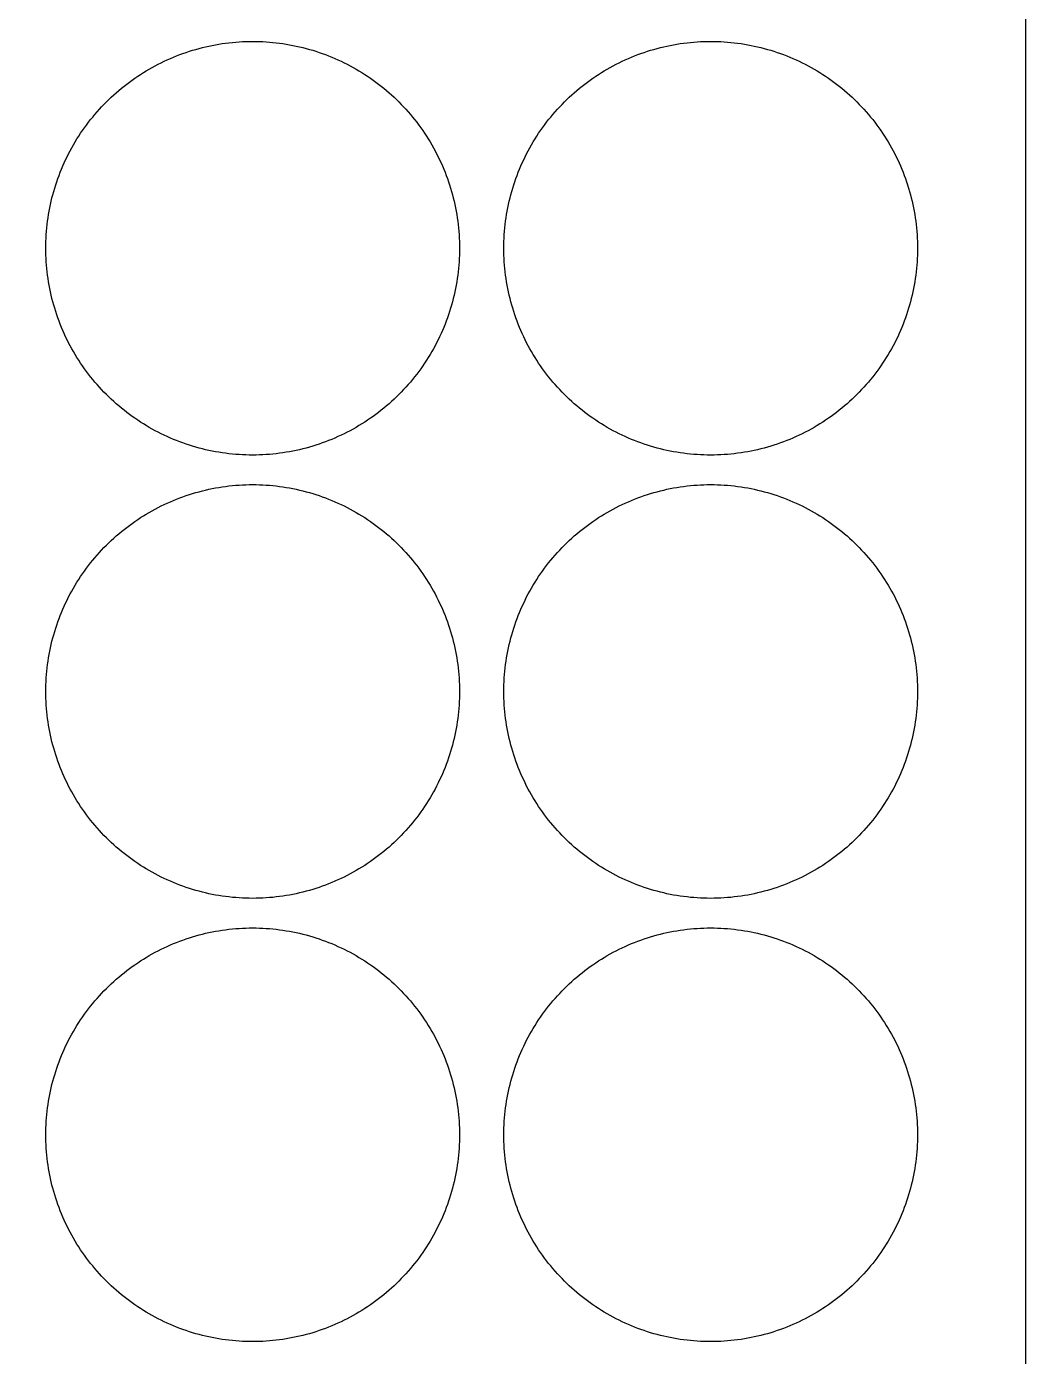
# Model space of a CAD drawing. Extents: x -114 to 114, y -152 to 152.
# Drawn here: x 46.7 to 114.3, y -90 to 0 of the extents above; entities that cross this region are included whole.
import ezdxf

# ---------------------------------------------------------------- set-up
doc = ezdxf.new("R2010")
doc.units = 0
doc.layers.get('0').update_dxf_attribs({"linetype": 'CONTINUOUS'})

msp = doc.modelspace()

# ---------------------------------------------------------------- linework, layer by layer
for points in [[(-114.3, -152.4), (-114.3, 152.4), (114.3, 152.4), (114.3, -152.4)], [(48, -15), (48.001, -14.771), (48.007, -14.542), (48.016, -14.313), (48.029, -14.084), (48.046, -13.856), (48.067, -13.628), (48.091, -13.4), (48.119, -13.172), (48.151, -12.946), (48.187, -12.719), (48.226, -12.494), (48.269, -12.269), (48.316, -12.044), (48.366, -11.821), (48.42, -11.598), (48.477, -11.377), (48.538, -11.156), (48.603, -10.936), (48.671, -10.717), (48.743, -10.5), (48.818, -10.284), (48.897, -10.068), (48.979, -9.855), (49.065, -9.642), (49.154, -9.431), (49.247, -9.222), (49.343, -9.014), (49.443, -8.808), (49.546, -8.603), (49.652, -8.4), (49.762, -8.199), (49.875, -8), (49.991, -7.802), (50.11, -7.607), (50.233, -7.413), (50.359, -7.222), (50.487, -7.032), (50.619, -6.845), (50.754, -6.66), (50.892, -6.477), (51.034, -6.297), (51.177, -6.119), (51.324, -5.943), (51.474, -5.77), (51.627, -5.599), (51.782, -5.43), (51.94, -5.264), (52.1, -5.101), (52.264, -4.94), (52.43, -4.782), (52.598, -4.627), (52.769, -4.475), (52.942, -4.325), (53.118, -4.178), (53.296, -4.034), (53.477, -3.893), (53.659, -3.755), (53.845, -3.62), (54.032, -3.488), (54.221, -3.359), (54.413, -3.234), (54.606, -3.111), (54.802, -2.992), (54.999, -2.876), (55.199, -2.763), (55.4, -2.653), (55.603, -2.547), (55.807, -2.444), (56.013, -2.344), (56.221, -2.248), (56.431, -2.155), (56.642, -2.066), (56.854, -1.98), (57.068, -1.898), (57.283, -1.819), (57.499, -1.744), (57.717, -1.672), (57.935, -1.604), (58.155, -1.539), (58.376, -1.478), (58.598, -1.42), (58.82, -1.366), (59.044, -1.316), (59.268, -1.27), (59.493, -1.227), (59.719, -1.187), (59.945, -1.152), (60.172, -1.12), (60.399, -1.092), (60.627, -1.067), (60.855, -1.047), (61.083, -1.03), (61.312, -1.017), (61.541, -1.007), (61.77, -1.002), (61.999, -1), (62.228, -1.002), (62.457, -1.007), (62.686, -1.017), (62.915, -1.03), (63.143, -1.047), (63.371, -1.067), (63.599, -1.092), (63.826, -1.12), (64.053, -1.152), (64.28, -1.187), (64.505, -1.227), (64.73, -1.27), (64.954, -1.316), (65.178, -1.366), (65.401, -1.42), (65.622, -1.478), (65.843, -1.539), (66.063, -1.604), (66.282, -1.672), (66.499, -1.744), (66.715, -1.819), (66.93, -1.898), (67.144, -1.98), (67.357, -2.066), (67.568, -2.155), (67.777, -2.248), (67.985, -2.344), (68.191, -2.444), (68.396, -2.547), (68.599, -2.653), (68.8, -2.763), (68.999, -2.876), (69.197, -2.992), (69.392, -3.111), (69.586, -3.234), (69.777, -3.359), (69.967, -3.488), (70.154, -3.62), (70.339, -3.755), (70.522, -3.893), (70.702, -4.034), (70.88, -4.178), (71.056, -4.325), (71.229, -4.475), (71.4, -4.627), (71.569, -4.782), (71.735, -4.94), (71.898, -5.101), (72.059, -5.264), (72.217, -5.43), (72.372, -5.599), (72.524, -5.77), (72.674, -5.943), (72.821, -6.119), (72.965, -6.297), (73.106, -6.477), (73.244, -6.66), (73.379, -6.845), (73.511, -7.032), (73.64, -7.222), (73.765, -7.413), (73.888, -7.607), (74.007, -7.802), (74.123, -8), (74.236, -8.199), (74.346, -8.4), (74.452, -8.603), (74.555, -8.808), (74.655, -9.014), (74.751, -9.222), (74.844, -9.431), (74.933, -9.642), (75.019, -9.855), (75.101, -10.068), (75.18, -10.284), (75.255, -10.5), (75.327, -10.717), (75.395, -10.936), (75.46, -11.156), (75.521, -11.377), (75.579, -11.598), (75.632, -11.821), (75.683, -12.044), (75.729, -12.269), (75.772, -12.494), (75.812, -12.719), (75.847, -12.946), (75.879, -13.172), (75.907, -13.4), (75.932, -13.628), (75.952, -13.856), (75.969, -14.084), (75.982, -14.313), (75.992, -14.542), (75.997, -14.771), (75.999, -15), (75.997, -15.229), (75.992, -15.458), (75.982, -15.687), (75.969, -15.915), (75.952, -16.144), (75.932, -16.372), (75.907, -16.6), (75.879, -16.827), (75.847, -17.054), (75.812, -17.28), (75.772, -17.506), (75.729, -17.731), (75.683, -17.955), (75.632, -18.179), (75.579, -18.401), (75.521, -18.623), (75.46, -18.844), (75.395, -19.063), (75.327, -19.282), (75.255, -19.5), (75.18, -19.716), (75.101, -19.931), (75.019, -20.145), (74.933, -20.357), (74.844, -20.568), (74.751, -20.778), (74.655, -20.985), (74.555, -21.192), (74.452, -21.396), (74.346, -21.599), (74.236, -21.8), (74.123, -22), (74.007, -22.197), (73.888, -22.393), (73.765, -22.586), (73.64, -22.778), (73.511, -22.967), (73.379, -23.154), (73.244, -23.339), (73.106, -23.522), (72.965, -23.703), (72.821, -23.881), (72.674, -24.057), (72.524, -24.23), (72.372, -24.401), (72.217, -24.569), (72.059, -24.735), (71.898, -24.899), (71.735, -25.059), (71.569, -25.217), (71.4, -25.372), (71.229, -25.525), (71.056, -25.675), (70.88, -25.821), (70.702, -25.965), (70.522, -26.106), (70.339, -26.244), (70.154, -26.379), (69.967, -26.511), (69.777, -26.64), (69.586, -26.766), (69.392, -26.889), (69.197, -27.008), (68.999, -27.124), (68.8, -27.237), (68.599, -27.347), (68.396, -27.453), (68.191, -27.556), (67.985, -27.656), (67.777, -27.752), (67.568, -27.844), (67.357, -27.934), (67.144, -28.02), (66.93, -28.102), (66.715, -28.181), (66.499, -28.256), (66.282, -28.328), (66.063, -28.396), (65.843, -28.461), (65.622, -28.522), (65.401, -28.579), (65.178, -28.633), (64.954, -28.683), (64.73, -28.73), (64.505, -28.773), (64.28, -28.812), (64.053, -28.848), (63.826, -28.88), (63.599, -28.908), (63.371, -28.932), (63.143, -28.953), (62.915, -28.97), (62.686, -28.983), (62.457, -28.992), (62.228, -28.998), (61.999, -28.999), (61.77, -28.998), (61.541, -28.992), (61.312, -28.983), (61.083, -28.97), (60.855, -28.953), (60.627, -28.932), (60.399, -28.908), (60.172, -28.88), (59.945, -28.848), (59.719, -28.812), (59.493, -28.773), (59.268, -28.73), (59.044, -28.683), (58.82, -28.633), (58.598, -28.579), (58.376, -28.522), (58.155, -28.461), (57.935, -28.396), (57.717, -28.328), (57.499, -28.256), (57.283, -28.181), (57.068, -28.102), (56.854, -28.02), (56.642, -27.934), (56.431, -27.844), (56.221, -27.752), (56.013, -27.656), (55.807, -27.556), (55.603, -27.453), (55.4, -27.347), (55.199, -27.237), (54.999, -27.124), (54.802, -27.008), (54.606, -26.889), (54.413, -26.766), (54.221, -26.64), (54.032, -26.511), (53.845, -26.379), (53.659, -26.244), (53.477, -26.106), (53.296, -25.965), (53.118, -25.821), (52.942, -25.675), (52.769, -25.525), (52.598, -25.372), (52.43, -25.217), (52.264, -25.059), (52.1, -24.899), (51.94, -24.735), (51.782, -24.569), (51.627, -24.401), (51.474, -24.23), (51.324, -24.057), (51.177, -23.881), (51.034, -23.703), (50.892, -23.522), (50.754, -23.339), (50.619, -23.154), (50.487, -22.967), (50.359, -22.778), (50.233, -22.586), (50.11, -22.393), (49.991, -22.197), (49.875, -22), (49.762, -21.8), (49.652, -21.599), (49.546, -21.396), (49.443, -21.192), (49.343, -20.985), (49.247, -20.778), (49.154, -20.568), (49.065, -20.357), (48.979, -20.145), (48.897, -19.931), (48.818, -19.716), (48.743, -19.5), (48.671, -19.282), (48.603, -19.063), (48.538, -18.844), (48.477, -18.623), (48.42, -18.401), (48.366, -18.179), (48.316, -17.955), (48.269, -17.731), (48.226, -17.506), (48.187, -17.28), (48.151, -17.054), (48.119, -16.827), (48.091, -16.6), (48.067, -16.372), (48.046, -16.144), (48.029, -15.915), (48.016, -15.687), (48.007, -15.458), (48.001, -15.229)], [(78.999, -15), (79.001, -14.771), (79.006, -14.542), (79.016, -14.313), (79.029, -14.084), (79.046, -13.856), (79.066, -13.628), (79.091, -13.4), (79.119, -13.172), (79.151, -12.946), (79.186, -12.719), (79.226, -12.494), (79.269, -12.269), (79.315, -12.044), (79.365, -11.821), (79.419, -11.598), (79.477, -11.377), (79.538, -11.156), (79.603, -10.936), (79.671, -10.717), (79.743, -10.5), (79.818, -10.284), (79.897, -10.068), (79.979, -9.855), (80.065, -9.642), (80.154, -9.431), (80.247, -9.222), (80.343, -9.014), (80.442, -8.808), (80.545, -8.603), (80.652, -8.4), (80.762, -8.199), (80.875, -8), (80.991, -7.802), (81.11, -7.607), (81.232, -7.413), (81.358, -7.222), (81.487, -7.032), (81.619, -6.845), (81.754, -6.66), (81.892, -6.477), (82.033, -6.297), (82.177, -6.119), (82.324, -5.943), (82.474, -5.77), (82.626, -5.599), (82.781, -5.43), (82.939, -5.264), (83.1, -5.101), (83.263, -4.94), (83.429, -4.782), (83.598, -4.627), (83.768, -4.475), (83.942, -4.325), (84.118, -4.178), (84.296, -4.034), (84.476, -3.893), (84.659, -3.755), (84.844, -3.62), (85.031, -3.488), (85.221, -3.359), (85.412, -3.234), (85.606, -3.111), (85.801, -2.992), (85.999, -2.876), (86.198, -2.763), (86.399, -2.653), (86.602, -2.547), (86.807, -2.444), (87.013, -2.344), (87.221, -2.248), (87.43, -2.155), (87.641, -2.066), (87.854, -1.98), (88.067, -1.898), (88.282, -1.819), (88.499, -1.744), (88.716, -1.672), (88.935, -1.604), (89.155, -1.539), (89.376, -1.478), (89.597, -1.42), (89.82, -1.366), (90.043, -1.316), (90.268, -1.27), (90.493, -1.227), (90.718, -1.187), (90.945, -1.152), (91.171, -1.12), (91.399, -1.092), (91.626, -1.067), (91.855, -1.047), (92.083, -1.03), (92.312, -1.017), (92.541, -1.007), (92.77, -1.002), (92.999, -1), (93.228, -1.002), (93.457, -1.007), (93.686, -1.017), (93.914, -1.03), (94.143, -1.047), (94.371, -1.067), (94.599, -1.092), (94.826, -1.12), (95.053, -1.152), (95.279, -1.187), (95.505, -1.227), (95.73, -1.27), (95.954, -1.316), (96.178, -1.366), (96.4, -1.42), (96.622, -1.478), (96.843, -1.539), (97.062, -1.604), (97.281, -1.672), (97.499, -1.744), (97.715, -1.819), (97.93, -1.898), (98.144, -1.98), (98.356, -2.066), (98.567, -2.155), (98.777, -2.248), (98.984, -2.344), (99.191, -2.444), (99.395, -2.547), (99.598, -2.653), (99.799, -2.763), (99.999, -2.876), (100.196, -2.992), (100.392, -3.111), (100.585, -3.234), (100.777, -3.359), (100.966, -3.488), (101.153, -3.62), (101.338, -3.755), (101.521, -3.893), (101.702, -4.034), (101.88, -4.178), (102.056, -4.325), (102.229, -4.475), (102.4, -4.627), (102.568, -4.782), (102.734, -4.94), (102.897, -5.101), (103.058, -5.264), (103.216, -5.43), (103.371, -5.599), (103.524, -5.77), (103.674, -5.943), (103.82, -6.119), (103.964, -6.297), (104.105, -6.477), (104.243, -6.66), (104.378, -6.845), (104.51, -7.032), (104.639, -7.222), (104.765, -7.413), (104.887, -7.607), (105.007, -7.802), (105.123, -8), (105.236, -8.199), (105.346, -8.4), (105.452, -8.603), (105.555, -8.808), (105.655, -9.014), (105.751, -9.222), (105.843, -9.431), (105.933, -9.642), (106.018, -9.855), (106.101, -10.068), (106.18, -10.284), (106.255, -10.5), (106.327, -10.717), (106.395, -10.936), (106.46, -11.156), (106.521, -11.377), (106.578, -11.598), (106.632, -11.821), (106.682, -12.044), (106.729, -12.269), (106.772, -12.494), (106.811, -12.719), (106.847, -12.946), (106.879, -13.172), (106.907, -13.4), (106.931, -13.628), (106.952, -13.856), (106.969, -14.084), (106.982, -14.313), (106.991, -14.542), (106.997, -14.771), (106.998, -15), (106.997, -15.229), (106.991, -15.458), (106.982, -15.687), (106.969, -15.915), (106.952, -16.144), (106.931, -16.372), (106.907, -16.6), (106.879, -16.827), (106.847, -17.054), (106.811, -17.28), (106.772, -17.506), (106.729, -17.731), (106.682, -17.955), (106.632, -18.179), (106.578, -18.401), (106.521, -18.623), (106.46, -18.844), (106.395, -19.063), (106.327, -19.282), (106.255, -19.5), (106.18, -19.716), (106.101, -19.931), (106.018, -20.145), (105.933, -20.357), (105.843, -20.568), (105.751, -20.778), (105.655, -20.985), (105.555, -21.192), (105.452, -21.396), (105.346, -21.599), (105.236, -21.8), (105.123, -22), (105.007, -22.197), (104.887, -22.393), (104.765, -22.586), (104.639, -22.778), (104.51, -22.967), (104.378, -23.154), (104.243, -23.339), (104.105, -23.522), (103.964, -23.703), (103.82, -23.881), (103.674, -24.057), (103.524, -24.23), (103.371, -24.401), (103.216, -24.569), (103.058, -24.735), (102.897, -24.899), (102.734, -25.059), (102.568, -25.217), (102.4, -25.372), (102.229, -25.525), (102.056, -25.675), (101.88, -25.821), (101.702, -25.965), (101.521, -26.106), (101.338, -26.244), (101.153, -26.379), (100.966, -26.511), (100.777, -26.64), (100.585, -26.766), (100.392, -26.889), (100.196, -27.008), (99.999, -27.124), (99.799, -27.237), (99.598, -27.347), (99.395, -27.453), (99.191, -27.556), (98.984, -27.656), (98.777, -27.752), (98.567, -27.844), (98.356, -27.934), (98.144, -28.02), (97.93, -28.102), (97.715, -28.181), (97.499, -28.256), (97.281, -28.328), (97.062, -28.396), (96.843, -28.461), (96.622, -28.522), (96.4, -28.579), (96.178, -28.633), (95.954, -28.683), (95.73, -28.73), (95.505, -28.773), (95.279, -28.812), (95.053, -28.848), (94.826, -28.88), (94.599, -28.908), (94.371, -28.932), (94.143, -28.953), (93.914, -28.97), (93.686, -28.983), (93.457, -28.992), (93.228, -28.998), (92.999, -28.999), (92.77, -28.998), (92.541, -28.992), (92.312, -28.983), (92.083, -28.97), (91.855, -28.953), (91.626, -28.932), (91.399, -28.908), (91.171, -28.88), (90.945, -28.848), (90.718, -28.812), (90.493, -28.773), (90.268, -28.73), (90.043, -28.683), (89.82, -28.633), (89.597, -28.579), (89.376, -28.522), (89.155, -28.461), (88.935, -28.396), (88.716, -28.328), (88.499, -28.256), (88.282, -28.181), (88.067, -28.102), (87.854, -28.02), (87.641, -27.934), (87.43, -27.844), (87.221, -27.752), (87.013, -27.656), (86.807, -27.556), (86.602, -27.453), (86.399, -27.347), (86.198, -27.237), (85.999, -27.124), (85.801, -27.008), (85.606, -26.889), (85.412, -26.766), (85.221, -26.64), (85.031, -26.511), (84.844, -26.379), (84.659, -26.244), (84.476, -26.106), (84.296, -25.965), (84.118, -25.821), (83.942, -25.675), (83.768, -25.525), (83.598, -25.372), (83.429, -25.217), (83.263, -25.059), (83.1, -24.899), (82.939, -24.735), (82.781, -24.569), (82.626, -24.401), (82.474, -24.23), (82.324, -24.057), (82.177, -23.881), (82.033, -23.703), (81.892, -23.522), (81.754, -23.339), (81.619, -23.154), (81.487, -22.967), (81.358, -22.778), (81.232, -22.586), (81.11, -22.393), (80.991, -22.197), (80.875, -22), (80.762, -21.8), (80.652, -21.599), (80.545, -21.396), (80.442, -21.192), (80.343, -20.985), (80.247, -20.778), (80.154, -20.568), (80.065, -20.357), (79.979, -20.145), (79.897, -19.931), (79.818, -19.716), (79.743, -19.5), (79.671, -19.282), (79.603, -19.063), (79.538, -18.844), (79.477, -18.623), (79.419, -18.401), (79.365, -18.179), (79.315, -17.955), (79.269, -17.731), (79.226, -17.506), (79.186, -17.28), (79.151, -17.054), (79.119, -16.827), (79.091, -16.6), (79.066, -16.372), (79.046, -16.144), (79.029, -15.915), (79.016, -15.687), (79.006, -15.458), (79.001, -15.229)], [(48, -44.999), (48.001, -44.77), (48.007, -44.541), (48.016, -44.312), (48.029, -44.084), (48.046, -43.855), (48.067, -43.627), (48.091, -43.399), (48.119, -43.172), (48.151, -42.945), (48.187, -42.719), (48.226, -42.493), (48.269, -42.268), (48.316, -42.044), (48.366, -41.821), (48.42, -41.598), (48.477, -41.376), (48.538, -41.155), (48.603, -40.936), (48.671, -40.717), (48.743, -40.499), (48.818, -40.283), (48.897, -40.068), (48.979, -39.854), (49.065, -39.642), (49.154, -39.431), (49.247, -39.222), (49.343, -39.014), (49.443, -38.807), (49.546, -38.603), (49.652, -38.4), (49.762, -38.199), (49.875, -38), (49.991, -37.802), (50.11, -37.606), (50.233, -37.413), (50.359, -37.221), (50.487, -37.032), (50.619, -36.845), (50.754, -36.66), (50.892, -36.477), (51.034, -36.296), (51.177, -36.118), (51.324, -35.942), (51.474, -35.769), (51.627, -35.598), (51.782, -35.43), (51.94, -35.264), (52.1, -35.101), (52.264, -34.94), (52.43, -34.782), (52.598, -34.627), (52.769, -34.474), (52.942, -34.325), (53.118, -34.178), (53.296, -34.034), (53.477, -33.893), (53.659, -33.755), (53.845, -33.62), (54.032, -33.488), (54.221, -33.359), (54.413, -33.233), (54.606, -33.111), (54.802, -32.991), (54.999, -32.875), (55.199, -32.762), (55.4, -32.652), (55.603, -32.546), (55.807, -32.443), (56.013, -32.344), (56.221, -32.247), (56.431, -32.155), (56.642, -32.065), (56.854, -31.98), (57.068, -31.897), (57.283, -31.818), (57.499, -31.743), (57.717, -31.671), (57.935, -31.603), (58.155, -31.539), (58.376, -31.477), (58.598, -31.42), (58.82, -31.366), (59.044, -31.316), (59.268, -31.269), (59.493, -31.226), (59.719, -31.187), (59.945, -31.151), (60.172, -31.12), (60.399, -31.091), (60.627, -31.067), (60.855, -31.046), (61.083, -31.029), (61.312, -31.016), (61.541, -31.007), (61.77, -31.001), (61.999, -31), (62.228, -31.001), (62.457, -31.007), (62.686, -31.016), (62.915, -31.029), (63.143, -31.046), (63.371, -31.067), (63.599, -31.091), (63.826, -31.12), (64.053, -31.151), (64.28, -31.187), (64.505, -31.226), (64.73, -31.269), (64.954, -31.316), (65.178, -31.366), (65.401, -31.42), (65.622, -31.477), (65.843, -31.539), (66.063, -31.603), (66.282, -31.671), (66.499, -31.743), (66.715, -31.818), (66.93, -31.897), (67.144, -31.98), (67.357, -32.065), (67.568, -32.155), (67.777, -32.247), (67.985, -32.344), (68.191, -32.443), (68.396, -32.546), (68.599, -32.652), (68.8, -32.762), (68.999, -32.875), (69.197, -32.991), (69.392, -33.111), (69.586, -33.233), (69.777, -33.359), (69.967, -33.488), (70.154, -33.62), (70.339, -33.755), (70.522, -33.893), (70.702, -34.034), (70.88, -34.178), (71.056, -34.325), (71.229, -34.474), (71.4, -34.627), (71.569, -34.782), (71.735, -34.94), (71.898, -35.101), (72.059, -35.264), (72.217, -35.43), (72.372, -35.598), (72.524, -35.769), (72.674, -35.942), (72.821, -36.118), (72.965, -36.296), (73.106, -36.477), (73.244, -36.66), (73.379, -36.845), (73.511, -37.032), (73.64, -37.221), (73.765, -37.413), (73.888, -37.606), (74.007, -37.802), (74.123, -38), (74.236, -38.199), (74.346, -38.4), (74.452, -38.603), (74.555, -38.807), (74.655, -39.014), (74.751, -39.222), (74.844, -39.431), (74.933, -39.642), (75.019, -39.854), (75.101, -40.068), (75.18, -40.283), (75.255, -40.499), (75.327, -40.717), (75.395, -40.936), (75.46, -41.155), (75.521, -41.376), (75.579, -41.598), (75.632, -41.821), (75.683, -42.044), (75.729, -42.268), (75.772, -42.493), (75.812, -42.719), (75.847, -42.945), (75.879, -43.172), (75.907, -43.399), (75.932, -43.627), (75.952, -43.855), (75.969, -44.084), (75.982, -44.312), (75.992, -44.541), (75.997, -44.77), (75.999, -44.999), (75.997, -45.228), (75.992, -45.457), (75.982, -45.686), (75.969, -45.915), (75.952, -46.143), (75.932, -46.372), (75.907, -46.599), (75.879, -46.827), (75.847, -47.053), (75.812, -47.28), (75.772, -47.505), (75.729, -47.73), (75.683, -47.955), (75.632, -48.178), (75.579, -48.401), (75.521, -48.623), (75.46, -48.843), (75.395, -49.063), (75.327, -49.282), (75.255, -49.499), (75.18, -49.716), (75.101, -49.931), (75.019, -50.144), (74.933, -50.357), (74.844, -50.568), (74.751, -50.777), (74.655, -50.985), (74.555, -51.191), (74.452, -51.396), (74.346, -51.599), (74.236, -51.8), (74.123, -51.999), (74.007, -52.197), (73.888, -52.392), (73.765, -52.586), (73.64, -52.777), (73.511, -52.967), (73.379, -53.154), (73.244, -53.339), (73.106, -53.522), (72.965, -53.702), (72.821, -53.88), (72.674, -54.056), (72.524, -54.23), (72.372, -54.401), (72.217, -54.569), (72.059, -54.735), (71.898, -54.898), (71.735, -55.059), (71.569, -55.217), (71.4, -55.372), (71.229, -55.524), (71.056, -55.674), (70.88, -55.821), (70.702, -55.965), (70.522, -56.106), (70.339, -56.244), (70.154, -56.379), (69.967, -56.511), (69.777, -56.64), (69.586, -56.766), (69.392, -56.888), (69.197, -57.007), (68.999, -57.123), (68.8, -57.236), (68.599, -57.346), (68.396, -57.453), (68.191, -57.556), (67.985, -57.655), (67.777, -57.751), (67.568, -57.844), (67.357, -57.933), (67.144, -58.019), (66.93, -58.101), (66.715, -58.18), (66.499, -58.256), (66.282, -58.327), (66.063, -58.396), (65.843, -58.46), (65.622, -58.521), (65.401, -58.579), (65.178, -58.633), (64.954, -58.683), (64.73, -58.73), (64.505, -58.772), (64.28, -58.812), (64.053, -58.847), (63.826, -58.879), (63.599, -58.907), (63.371, -58.932), (63.143, -58.952), (62.915, -58.969), (62.686, -58.982), (62.457, -58.992), (62.228, -58.997), (61.999, -58.999), (61.77, -58.997), (61.541, -58.992), (61.312, -58.982), (61.083, -58.969), (60.855, -58.952), (60.627, -58.932), (60.399, -58.907), (60.172, -58.879), (59.945, -58.847), (59.719, -58.812), (59.493, -58.772), (59.268, -58.73), (59.044, -58.683), (58.82, -58.633), (58.598, -58.579), (58.376, -58.521), (58.155, -58.46), (57.935, -58.396), (57.717, -58.327), (57.499, -58.256), (57.283, -58.18), (57.068, -58.101), (56.854, -58.019), (56.642, -57.933), (56.431, -57.844), (56.221, -57.751), (56.013, -57.655), (55.807, -57.556), (55.603, -57.453), (55.4, -57.346), (55.199, -57.236), (54.999, -57.123), (54.802, -57.007), (54.606, -56.888), (54.413, -56.766), (54.221, -56.64), (54.032, -56.511), (53.845, -56.379), (53.659, -56.244), (53.477, -56.106), (53.296, -55.965), (53.118, -55.821), (52.942, -55.674), (52.769, -55.524), (52.598, -55.372), (52.43, -55.217), (52.264, -55.059), (52.1, -54.898), (51.94, -54.735), (51.782, -54.569), (51.627, -54.401), (51.474, -54.23), (51.324, -54.056), (51.177, -53.88), (51.034, -53.702), (50.892, -53.522), (50.754, -53.339), (50.619, -53.154), (50.487, -52.967), (50.359, -52.777), (50.233, -52.586), (50.11, -52.392), (49.991, -52.197), (49.875, -51.999), (49.762, -51.8), (49.652, -51.599), (49.546, -51.396), (49.443, -51.191), (49.343, -50.985), (49.247, -50.777), (49.154, -50.568), (49.065, -50.357), (48.979, -50.144), (48.897, -49.931), (48.818, -49.716), (48.743, -49.499), (48.671, -49.282), (48.603, -49.063), (48.538, -48.843), (48.477, -48.623), (48.42, -48.401), (48.366, -48.178), (48.316, -47.955), (48.269, -47.73), (48.226, -47.505), (48.187, -47.28), (48.151, -47.053), (48.119, -46.827), (48.091, -46.599), (48.067, -46.372), (48.046, -46.143), (48.029, -45.915), (48.016, -45.686), (48.007, -45.457), (48.001, -45.228)], [(78.999, -44.999), (79.001, -44.77), (79.006, -44.541), (79.016, -44.312), (79.029, -44.084), (79.046, -43.855), (79.066, -43.627), (79.091, -43.399), (79.119, -43.172), (79.151, -42.945), (79.186, -42.719), (79.226, -42.493), (79.269, -42.268), (79.315, -42.044), (79.365, -41.821), (79.419, -41.598), (79.477, -41.376), (79.538, -41.155), (79.603, -40.936), (79.671, -40.717), (79.743, -40.499), (79.818, -40.283), (79.897, -40.068), (79.979, -39.854), (80.065, -39.642), (80.154, -39.431), (80.247, -39.222), (80.343, -39.014), (80.442, -38.807), (80.545, -38.603), (80.652, -38.4), (80.762, -38.199), (80.875, -38), (80.991, -37.802), (81.11, -37.606), (81.232, -37.413), (81.358, -37.221), (81.487, -37.032), (81.619, -36.845), (81.754, -36.66), (81.892, -36.477), (82.033, -36.296), (82.177, -36.118), (82.324, -35.942), (82.474, -35.769), (82.626, -35.598), (82.781, -35.43), (82.939, -35.264), (83.1, -35.101), (83.263, -34.94), (83.429, -34.782), (83.598, -34.627), (83.768, -34.474), (83.942, -34.325), (84.118, -34.178), (84.296, -34.034), (84.476, -33.893), (84.659, -33.755), (84.844, -33.62), (85.031, -33.488), (85.221, -33.359), (85.412, -33.233), (85.606, -33.111), (85.801, -32.991), (85.999, -32.875), (86.198, -32.762), (86.399, -32.652), (86.602, -32.546), (86.807, -32.443), (87.013, -32.344), (87.221, -32.247), (87.43, -32.155), (87.641, -32.065), (87.854, -31.98), (88.067, -31.897), (88.282, -31.818), (88.499, -31.743), (88.716, -31.671), (88.935, -31.603), (89.155, -31.539), (89.376, -31.477), (89.597, -31.42), (89.82, -31.366), (90.043, -31.316), (90.268, -31.269), (90.493, -31.226), (90.718, -31.187), (90.945, -31.151), (91.171, -31.12), (91.399, -31.091), (91.626, -31.067), (91.855, -31.046), (92.083, -31.029), (92.312, -31.016), (92.541, -31.007), (92.77, -31.001), (92.999, -31), (93.228, -31.001), (93.457, -31.007), (93.686, -31.016), (93.914, -31.029), (94.143, -31.046), (94.371, -31.067), (94.599, -31.091), (94.826, -31.12), (95.053, -31.151), (95.279, -31.187), (95.505, -31.226), (95.73, -31.269), (95.954, -31.316), (96.178, -31.366), (96.4, -31.42), (96.622, -31.477), (96.843, -31.539), (97.062, -31.603), (97.281, -31.671), (97.499, -31.743), (97.715, -31.818), (97.93, -31.897), (98.144, -31.98), (98.356, -32.065), (98.567, -32.155), (98.777, -32.247), (98.984, -32.344), (99.191, -32.443), (99.395, -32.546), (99.598, -32.652), (99.799, -32.762), (99.999, -32.875), (100.196, -32.991), (100.392, -33.111), (100.585, -33.233), (100.777, -33.359), (100.966, -33.488), (101.153, -33.62), (101.338, -33.755), (101.521, -33.893), (101.702, -34.034), (101.88, -34.178), (102.056, -34.325), (102.229, -34.474), (102.4, -34.627), (102.568, -34.782), (102.734, -34.94), (102.897, -35.101), (103.058, -35.264), (103.216, -35.43), (103.371, -35.598), (103.524, -35.769), (103.674, -35.942), (103.82, -36.118), (103.964, -36.296), (104.105, -36.477), (104.243, -36.66), (104.378, -36.845), (104.51, -37.032), (104.639, -37.221), (104.765, -37.413), (104.887, -37.606), (105.007, -37.802), (105.123, -38), (105.236, -38.199), (105.346, -38.4), (105.452, -38.603), (105.555, -38.807), (105.655, -39.014), (105.751, -39.222), (105.843, -39.431), (105.933, -39.642), (106.018, -39.854), (106.101, -40.068), (106.18, -40.283), (106.255, -40.499), (106.327, -40.717), (106.395, -40.936), (106.46, -41.155), (106.521, -41.376), (106.578, -41.598), (106.632, -41.821), (106.682, -42.044), (106.729, -42.268), (106.772, -42.493), (106.811, -42.719), (106.847, -42.945), (106.879, -43.172), (106.907, -43.399), (106.931, -43.627), (106.952, -43.855), (106.969, -44.084), (106.982, -44.312), (106.991, -44.541), (106.997, -44.77), (106.998, -44.999), (106.997, -45.228), (106.991, -45.457), (106.982, -45.686), (106.969, -45.915), (106.952, -46.143), (106.931, -46.372), (106.907, -46.599), (106.879, -46.827), (106.847, -47.053), (106.811, -47.28), (106.772, -47.505), (106.729, -47.73), (106.682, -47.955), (106.632, -48.178), (106.578, -48.401), (106.521, -48.623), (106.46, -48.843), (106.395, -49.063), (106.327, -49.282), (106.255, -49.499), (106.18, -49.716), (106.101, -49.931), (106.018, -50.144), (105.933, -50.357), (105.843, -50.568), (105.751, -50.777), (105.655, -50.985), (105.555, -51.191), (105.452, -51.396), (105.346, -51.599), (105.236, -51.8), (105.123, -51.999), (105.007, -52.197), (104.887, -52.392), (104.765, -52.586), (104.639, -52.777), (104.51, -52.967), (104.378, -53.154), (104.243, -53.339), (104.105, -53.522), (103.964, -53.702), (103.82, -53.88), (103.674, -54.056), (103.524, -54.23), (103.371, -54.401), (103.216, -54.569), (103.058, -54.735), (102.897, -54.898), (102.734, -55.059), (102.568, -55.217), (102.4, -55.372), (102.229, -55.524), (102.056, -55.674), (101.88, -55.821), (101.702, -55.965), (101.521, -56.106), (101.338, -56.244), (101.153, -56.379), (100.966, -56.511), (100.777, -56.64), (100.585, -56.766), (100.392, -56.888), (100.196, -57.007), (99.999, -57.123), (99.799, -57.236), (99.598, -57.346), (99.395, -57.453), (99.191, -57.556), (98.984, -57.655), (98.777, -57.751), (98.567, -57.844), (98.356, -57.933), (98.144, -58.019), (97.93, -58.101), (97.715, -58.18), (97.499, -58.256), (97.281, -58.327), (97.062, -58.396), (96.843, -58.46), (96.622, -58.521), (96.4, -58.579), (96.178, -58.633), (95.954, -58.683), (95.73, -58.73), (95.505, -58.772), (95.279, -58.812), (95.053, -58.847), (94.826, -58.879), (94.599, -58.907), (94.371, -58.932), (94.143, -58.952), (93.914, -58.969), (93.686, -58.982), (93.457, -58.992), (93.228, -58.997), (92.999, -58.999), (92.77, -58.997), (92.541, -58.992), (92.312, -58.982), (92.083, -58.969), (91.855, -58.952), (91.626, -58.932), (91.399, -58.907), (91.171, -58.879), (90.945, -58.847), (90.718, -58.812), (90.493, -58.772), (90.268, -58.73), (90.043, -58.683), (89.82, -58.633), (89.597, -58.579), (89.376, -58.521), (89.155, -58.46), (88.935, -58.396), (88.716, -58.327), (88.499, -58.256), (88.282, -58.18), (88.067, -58.101), (87.854, -58.019), (87.641, -57.933), (87.43, -57.844), (87.221, -57.751), (87.013, -57.655), (86.807, -57.556), (86.602, -57.453), (86.399, -57.346), (86.198, -57.236), (85.999, -57.123), (85.801, -57.007), (85.606, -56.888), (85.412, -56.766), (85.221, -56.64), (85.031, -56.511), (84.844, -56.379), (84.659, -56.244), (84.476, -56.106), (84.296, -55.965), (84.118, -55.821), (83.942, -55.674), (83.768, -55.524), (83.598, -55.372), (83.429, -55.217), (83.263, -55.059), (83.1, -54.898), (82.939, -54.735), (82.781, -54.569), (82.626, -54.401), (82.474, -54.23), (82.324, -54.056), (82.177, -53.88), (82.033, -53.702), (81.892, -53.522), (81.754, -53.339), (81.619, -53.154), (81.487, -52.967), (81.358, -52.777), (81.232, -52.586), (81.11, -52.392), (80.991, -52.197), (80.875, -51.999), (80.762, -51.8), (80.652, -51.599), (80.545, -51.396), (80.442, -51.191), (80.343, -50.985), (80.247, -50.777), (80.154, -50.568), (80.065, -50.357), (79.979, -50.144), (79.897, -49.931), (79.818, -49.716), (79.743, -49.499), (79.671, -49.282), (79.603, -49.063), (79.538, -48.843), (79.477, -48.623), (79.419, -48.401), (79.365, -48.178), (79.315, -47.955), (79.269, -47.73), (79.226, -47.505), (79.186, -47.28), (79.151, -47.053), (79.119, -46.827), (79.091, -46.599), (79.066, -46.372), (79.046, -46.143), (79.029, -45.915), (79.016, -45.686), (79.006, -45.457), (79.001, -45.228)], [(48, -74.999), (48.001, -74.77), (48.007, -74.541), (48.016, -74.312), (48.029, -74.083), (48.046, -73.855), (48.067, -73.627), (48.091, -73.399), (48.119, -73.172), (48.151, -72.945), (48.187, -72.719), (48.226, -72.493), (48.269, -72.268), (48.316, -72.044), (48.366, -71.82), (48.42, -71.597), (48.477, -71.376), (48.538, -71.155), (48.603, -70.935), (48.671, -70.717), (48.743, -70.499), (48.818, -70.283), (48.897, -70.068), (48.979, -69.854), (49.065, -69.642), (49.154, -69.431), (49.247, -69.221), (49.343, -69.013), (49.443, -68.807), (49.546, -68.602), (49.652, -68.399), (49.762, -68.198), (49.875, -67.999), (49.991, -67.802), (50.11, -67.606), (50.233, -67.412), (50.359, -67.221), (50.487, -67.032), (50.619, -66.844), (50.754, -66.659), (50.892, -66.476), (51.034, -66.296), (51.177, -66.118), (51.324, -65.942), (51.474, -65.769), (51.627, -65.598), (51.782, -65.429), (51.94, -65.263), (52.1, -65.1), (52.264, -64.94), (52.43, -64.782), (52.598, -64.626), (52.769, -64.474), (52.942, -64.324), (53.118, -64.177), (53.296, -64.033), (53.477, -63.892), (53.659, -63.754), (53.845, -63.619), (54.032, -63.487), (54.221, -63.358), (54.413, -63.233), (54.606, -63.11), (54.802, -62.991), (54.999, -62.875), (55.199, -62.762), (55.4, -62.652), (55.603, -62.546), (55.807, -62.443), (56.013, -62.343), (56.221, -62.247), (56.431, -62.154), (56.642, -62.065), (56.854, -61.979), (57.068, -61.897), (57.283, -61.818), (57.499, -61.743), (57.717, -61.671), (57.935, -61.603), (58.155, -61.538), (58.376, -61.477), (58.598, -61.42), (58.82, -61.366), (59.044, -61.315), (59.268, -61.269), (59.493, -61.226), (59.719, -61.187), (59.945, -61.151), (60.172, -61.119), (60.399, -61.091), (60.627, -61.066), (60.855, -61.046), (61.083, -61.029), (61.312, -61.016), (61.541, -61.006), (61.77, -61.001), (61.999, -60.999), (62.228, -61.001), (62.457, -61.006), (62.686, -61.016), (62.915, -61.029), (63.143, -61.046), (63.371, -61.066), (63.599, -61.091), (63.826, -61.119), (64.053, -61.151), (64.28, -61.187), (64.505, -61.226), (64.73, -61.269), (64.954, -61.315), (65.178, -61.366), (65.401, -61.42), (65.622, -61.477), (65.843, -61.538), (66.063, -61.603), (66.282, -61.671), (66.499, -61.743), (66.715, -61.818), (66.93, -61.897), (67.144, -61.979), (67.357, -62.065), (67.568, -62.154), (67.777, -62.247), (67.985, -62.343), (68.191, -62.443), (68.396, -62.546), (68.599, -62.652), (68.8, -62.762), (68.999, -62.875), (69.197, -62.991), (69.392, -63.11), (69.586, -63.233), (69.777, -63.358), (69.967, -63.487), (70.154, -63.619), (70.339, -63.754), (70.522, -63.892), (70.702, -64.033), (70.88, -64.177), (71.056, -64.324), (71.229, -64.474), (71.4, -64.626), (71.569, -64.782), (71.735, -64.94), (71.898, -65.1), (72.059, -65.263), (72.217, -65.429), (72.372, -65.598), (72.524, -65.769), (72.674, -65.942), (72.821, -66.118), (72.965, -66.296), (73.106, -66.476), (73.244, -66.659), (73.379, -66.844), (73.511, -67.032), (73.64, -67.221), (73.765, -67.412), (73.888, -67.606), (74.007, -67.802), (74.123, -67.999), (74.236, -68.198), (74.346, -68.399), (74.452, -68.602), (74.555, -68.807), (74.655, -69.013), (74.751, -69.221), (74.844, -69.431), (74.933, -69.642), (75.019, -69.854), (75.101, -70.068), (75.18, -70.283), (75.255, -70.499), (75.327, -70.717), (75.395, -70.935), (75.46, -71.155), (75.521, -71.376), (75.579, -71.597), (75.632, -71.82), (75.683, -72.044), (75.729, -72.268), (75.772, -72.493), (75.812, -72.719), (75.847, -72.945), (75.879, -73.172), (75.907, -73.399), (75.932, -73.627), (75.952, -73.855), (75.969, -74.083), (75.982, -74.312), (75.992, -74.541), (75.997, -74.77), (75.999, -74.999), (75.997, -75.228), (75.992, -75.457), (75.982, -75.686), (75.969, -75.915), (75.952, -76.143), (75.932, -76.371), (75.907, -76.599), (75.879, -76.826), (75.847, -77.053), (75.812, -77.279), (75.772, -77.505), (75.729, -77.73), (75.683, -77.954), (75.632, -78.178), (75.579, -78.4), (75.521, -78.622), (75.46, -78.843), (75.395, -79.063), (75.327, -79.281), (75.255, -79.499), (75.18, -79.715), (75.101, -79.93), (75.019, -80.144), (74.933, -80.356), (74.844, -80.567), (74.751, -80.777), (74.655, -80.985), (74.555, -81.191), (74.452, -81.396), (74.346, -81.598), (74.236, -81.799), (74.123, -81.999), (74.007, -82.196), (73.888, -82.392), (73.765, -82.585), (73.64, -82.777), (73.511, -82.966), (73.379, -83.154), (73.244, -83.339), (73.106, -83.521), (72.965, -83.702), (72.821, -83.88), (72.674, -84.056), (72.524, -84.229), (72.372, -84.4), (72.217, -84.569), (72.059, -84.734), (71.898, -84.898), (71.735, -85.058), (71.569, -85.216), (71.4, -85.372), (71.229, -85.524), (71.056, -85.674), (70.88, -85.821), (70.702, -85.965), (70.522, -86.106), (70.339, -86.244), (70.154, -86.379), (69.967, -86.511), (69.777, -86.639), (69.586, -86.765), (69.392, -86.888), (69.197, -87.007), (68.999, -87.123), (68.8, -87.236), (68.599, -87.346), (68.396, -87.452), (68.191, -87.555), (67.985, -87.655), (67.777, -87.751), (67.568, -87.844), (67.357, -87.933), (67.144, -88.019), (66.93, -88.101), (66.715, -88.18), (66.499, -88.255), (66.282, -88.327), (66.063, -88.395), (65.843, -88.46), (65.622, -88.521), (65.401, -88.578), (65.178, -88.632), (64.954, -88.682), (64.73, -88.729), (64.505, -88.772), (64.28, -88.811), (64.053, -88.847), (63.826, -88.879), (63.599, -88.907), (63.371, -88.931), (63.143, -88.952), (62.915, -88.969), (62.686, -88.982), (62.457, -88.991), (62.228, -88.997), (61.999, -88.999), (61.77, -88.997), (61.541, -88.991), (61.312, -88.982), (61.083, -88.969), (60.855, -88.952), (60.627, -88.931), (60.399, -88.907), (60.172, -88.879), (59.945, -88.847), (59.719, -88.811), (59.493, -88.772), (59.268, -88.729), (59.044, -88.682), (58.82, -88.632), (58.598, -88.578), (58.376, -88.521), (58.155, -88.46), (57.935, -88.395), (57.717, -88.327), (57.499, -88.255), (57.283, -88.18), (57.068, -88.101), (56.854, -88.019), (56.642, -87.933), (56.431, -87.844), (56.221, -87.751), (56.013, -87.655), (55.807, -87.555), (55.603, -87.452), (55.4, -87.346), (55.199, -87.236), (54.999, -87.123), (54.802, -87.007), (54.606, -86.888), (54.413, -86.765), (54.221, -86.639), (54.032, -86.511), (53.845, -86.379), (53.659, -86.244), (53.477, -86.106), (53.296, -85.965), (53.118, -85.821), (52.942, -85.674), (52.769, -85.524), (52.598, -85.372), (52.43, -85.216), (52.264, -85.058), (52.1, -84.898), (51.94, -84.734), (51.782, -84.569), (51.627, -84.4), (51.474, -84.229), (51.324, -84.056), (51.177, -83.88), (51.034, -83.702), (50.892, -83.521), (50.754, -83.339), (50.619, -83.154), (50.487, -82.966), (50.359, -82.777), (50.233, -82.585), (50.11, -82.392), (49.991, -82.196), (49.875, -81.999), (49.762, -81.799), (49.652, -81.598), (49.546, -81.396), (49.443, -81.191), (49.343, -80.985), (49.247, -80.777), (49.154, -80.567), (49.065, -80.356), (48.979, -80.144), (48.897, -79.93), (48.818, -79.715), (48.743, -79.499), (48.671, -79.281), (48.603, -79.063), (48.538, -78.843), (48.477, -78.622), (48.42, -78.4), (48.366, -78.178), (48.316, -77.954), (48.269, -77.73), (48.226, -77.505), (48.187, -77.279), (48.151, -77.053), (48.119, -76.826), (48.091, -76.599), (48.067, -76.371), (48.046, -76.143), (48.029, -75.915), (48.016, -75.686), (48.007, -75.457), (48.001, -75.228)], [(78.999, -74.999), (79.001, -74.77), (79.006, -74.541), (79.016, -74.312), (79.029, -74.083), (79.046, -73.855), (79.066, -73.627), (79.091, -73.399), (79.119, -73.172), (79.151, -72.945), (79.186, -72.719), (79.226, -72.493), (79.269, -72.268), (79.315, -72.044), (79.365, -71.82), (79.419, -71.597), (79.477, -71.376), (79.538, -71.155), (79.603, -70.935), (79.671, -70.717), (79.743, -70.499), (79.818, -70.283), (79.897, -70.068), (79.979, -69.854), (80.065, -69.642), (80.154, -69.431), (80.247, -69.221), (80.343, -69.013), (80.442, -68.807), (80.545, -68.602), (80.652, -68.399), (80.762, -68.198), (80.875, -67.999), (80.991, -67.802), (81.11, -67.606), (81.232, -67.412), (81.358, -67.221), (81.487, -67.032), (81.619, -66.844), (81.754, -66.659), (81.892, -66.476), (82.033, -66.296), (82.177, -66.118), (82.324, -65.942), (82.474, -65.769), (82.626, -65.598), (82.781, -65.429), (82.939, -65.263), (83.1, -65.1), (83.263, -64.94), (83.429, -64.782), (83.598, -64.626), (83.768, -64.474), (83.942, -64.324), (84.118, -64.177), (84.296, -64.033), (84.476, -63.892), (84.659, -63.754), (84.844, -63.619), (85.031, -63.487), (85.221, -63.358), (85.412, -63.233), (85.606, -63.11), (85.801, -62.991), (85.999, -62.875), (86.198, -62.762), (86.399, -62.652), (86.602, -62.546), (86.807, -62.443), (87.013, -62.343), (87.221, -62.247), (87.43, -62.154), (87.641, -62.065), (87.854, -61.979), (88.067, -61.897), (88.282, -61.818), (88.499, -61.743), (88.716, -61.671), (88.935, -61.603), (89.155, -61.538), (89.376, -61.477), (89.597, -61.42), (89.82, -61.366), (90.043, -61.315), (90.268, -61.269), (90.493, -61.226), (90.718, -61.187), (90.945, -61.151), (91.171, -61.119), (91.399, -61.091), (91.626, -61.066), (91.855, -61.046), (92.083, -61.029), (92.312, -61.016), (92.541, -61.006), (92.77, -61.001), (92.999, -60.999), (93.228, -61.001), (93.457, -61.006), (93.686, -61.016), (93.914, -61.029), (94.143, -61.046), (94.371, -61.066), (94.599, -61.091), (94.826, -61.119), (95.053, -61.151), (95.279, -61.187), (95.505, -61.226), (95.73, -61.269), (95.954, -61.315), (96.178, -61.366), (96.4, -61.42), (96.622, -61.477), (96.843, -61.538), (97.062, -61.603), (97.281, -61.671), (97.499, -61.743), (97.715, -61.818), (97.93, -61.897), (98.144, -61.979), (98.356, -62.065), (98.567, -62.154), (98.777, -62.247), (98.984, -62.343), (99.191, -62.443), (99.395, -62.546), (99.598, -62.652), (99.799, -62.762), (99.999, -62.875), (100.196, -62.991), (100.392, -63.11), (100.585, -63.233), (100.777, -63.358), (100.966, -63.487), (101.153, -63.619), (101.338, -63.754), (101.521, -63.892), (101.702, -64.033), (101.88, -64.177), (102.056, -64.324), (102.229, -64.474), (102.4, -64.626), (102.568, -64.782), (102.734, -64.94), (102.897, -65.1), (103.058, -65.263), (103.216, -65.429), (103.371, -65.598), (103.524, -65.769), (103.674, -65.942), (103.82, -66.118), (103.964, -66.296), (104.105, -66.476), (104.243, -66.659), (104.378, -66.844), (104.51, -67.032), (104.639, -67.221), (104.765, -67.412), (104.887, -67.606), (105.007, -67.802), (105.123, -67.999), (105.236, -68.198), (105.346, -68.399), (105.452, -68.602), (105.555, -68.807), (105.655, -69.013), (105.751, -69.221), (105.843, -69.431), (105.933, -69.642), (106.018, -69.854), (106.101, -70.068), (106.18, -70.283), (106.255, -70.499), (106.327, -70.717), (106.395, -70.935), (106.46, -71.155), (106.521, -71.376), (106.578, -71.597), (106.632, -71.82), (106.682, -72.044), (106.729, -72.268), (106.772, -72.493), (106.811, -72.719), (106.847, -72.945), (106.879, -73.172), (106.907, -73.399), (106.931, -73.627), (106.952, -73.855), (106.969, -74.083), (106.982, -74.312), (106.991, -74.541), (106.997, -74.77), (106.998, -74.999), (106.997, -75.228), (106.991, -75.457), (106.982, -75.686), (106.969, -75.915), (106.952, -76.143), (106.931, -76.371), (106.907, -76.599), (106.879, -76.826), (106.847, -77.053), (106.811, -77.279), (106.772, -77.505), (106.729, -77.73), (106.682, -77.954), (106.632, -78.178), (106.578, -78.4), (106.521, -78.622), (106.46, -78.843), (106.395, -79.063), (106.327, -79.281), (106.255, -79.499), (106.18, -79.715), (106.101, -79.93), (106.018, -80.144), (105.933, -80.356), (105.843, -80.567), (105.751, -80.777), (105.655, -80.985), (105.555, -81.191), (105.452, -81.396), (105.346, -81.598), (105.236, -81.799), (105.123, -81.999), (105.007, -82.196), (104.887, -82.392), (104.765, -82.585), (104.639, -82.777), (104.51, -82.966), (104.378, -83.154), (104.243, -83.339), (104.105, -83.521), (103.964, -83.702), (103.82, -83.88), (103.674, -84.056), (103.524, -84.229), (103.371, -84.4), (103.216, -84.569), (103.058, -84.734), (102.897, -84.898), (102.734, -85.058), (102.568, -85.216), (102.4, -85.372), (102.229, -85.524), (102.056, -85.674), (101.88, -85.821), (101.702, -85.965), (101.521, -86.106), (101.338, -86.244), (101.153, -86.379), (100.966, -86.511), (100.777, -86.639), (100.585, -86.765), (100.392, -86.888), (100.196, -87.007), (99.999, -87.123), (99.799, -87.236), (99.598, -87.346), (99.395, -87.452), (99.191, -87.555), (98.984, -87.655), (98.777, -87.751), (98.567, -87.844), (98.356, -87.933), (98.144, -88.019), (97.93, -88.101), (97.715, -88.18), (97.499, -88.255), (97.281, -88.327), (97.062, -88.395), (96.843, -88.46), (96.622, -88.521), (96.4, -88.578), (96.178, -88.632), (95.954, -88.682), (95.73, -88.729), (95.505, -88.772), (95.279, -88.811), (95.053, -88.847), (94.826, -88.879), (94.599, -88.907), (94.371, -88.931), (94.143, -88.952), (93.914, -88.969), (93.686, -88.982), (93.457, -88.991), (93.228, -88.997), (92.999, -88.999), (92.77, -88.997), (92.541, -88.991), (92.312, -88.982), (92.083, -88.969), (91.855, -88.952), (91.626, -88.931), (91.399, -88.907), (91.171, -88.879), (90.945, -88.847), (90.718, -88.811), (90.493, -88.772), (90.268, -88.729), (90.043, -88.682), (89.82, -88.632), (89.597, -88.578), (89.376, -88.521), (89.155, -88.46), (88.935, -88.395), (88.716, -88.327), (88.499, -88.255), (88.282, -88.18), (88.067, -88.101), (87.854, -88.019), (87.641, -87.933), (87.43, -87.844), (87.221, -87.751), (87.013, -87.655), (86.807, -87.555), (86.602, -87.452), (86.399, -87.346), (86.198, -87.236), (85.999, -87.123), (85.801, -87.007), (85.606, -86.888), (85.412, -86.765), (85.221, -86.639), (85.031, -86.511), (84.844, -86.379), (84.659, -86.244), (84.476, -86.106), (84.296, -85.965), (84.118, -85.821), (83.942, -85.674), (83.768, -85.524), (83.598, -85.372), (83.429, -85.216), (83.263, -85.058), (83.1, -84.898), (82.939, -84.734), (82.781, -84.569), (82.626, -84.4), (82.474, -84.229), (82.324, -84.056), (82.177, -83.88), (82.033, -83.702), (81.892, -83.521), (81.754, -83.339), (81.619, -83.154), (81.487, -82.966), (81.358, -82.777), (81.232, -82.585), (81.11, -82.392), (80.991, -82.196), (80.875, -81.999), (80.762, -81.799), (80.652, -81.598), (80.545, -81.396), (80.442, -81.191), (80.343, -80.985), (80.247, -80.777), (80.154, -80.567), (80.065, -80.356), (79.979, -80.144), (79.897, -79.93), (79.818, -79.715), (79.743, -79.499), (79.671, -79.281), (79.603, -79.063), (79.538, -78.843), (79.477, -78.622), (79.419, -78.4), (79.365, -78.178), (79.315, -77.954), (79.269, -77.73), (79.226, -77.505), (79.186, -77.279), (79.151, -77.053), (79.119, -76.826), (79.091, -76.599), (79.066, -76.371), (79.046, -76.143), (79.029, -75.915), (79.016, -75.686), (79.006, -75.457), (79.001, -75.228)]]:
    msp.add_lwpolyline(points, close=True)

doc.saveas('drawing.dxf')
